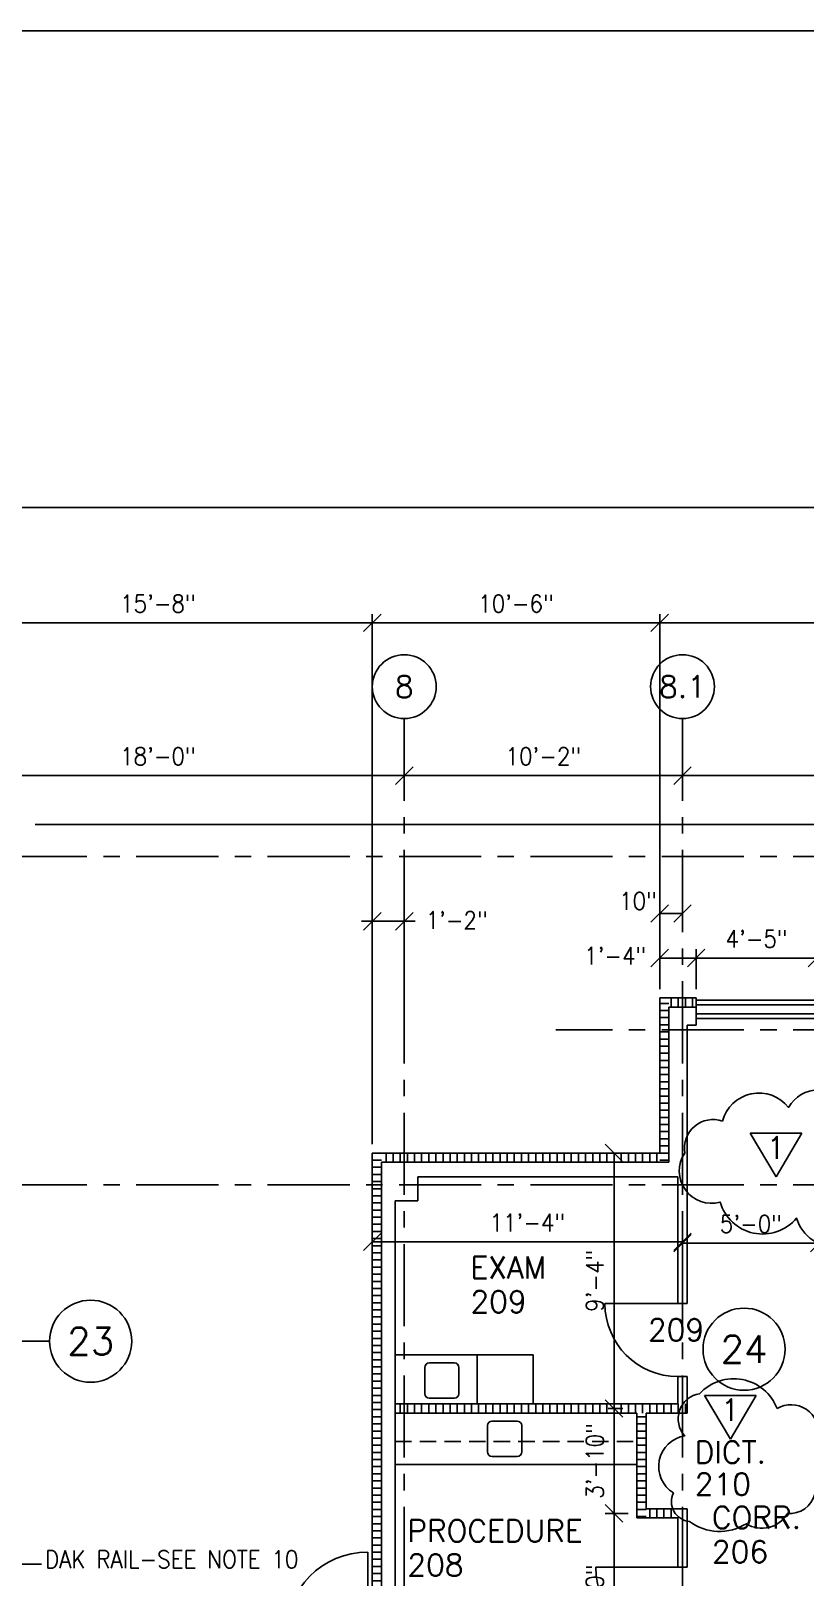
# Model space of a CAD drawing. Header units: inches. Extents: x 0 to 3828, y 0 to 2820.
# Drawn here: x 1839 to 2179, y 2142 to 2820 of the extents above; entities that cross this region are included whole.
import ezdxf
from ezdxf.enums import TextEntityAlignment as Align

# ---------------------------------------------------------------- set-up
doc = ezdxf.new("R2010")
doc.units = ezdxf.units.IN
doc.header["$LTSCALE"] = 28.8
doc.header["$MEASUREMENT"] = 0
doc.linetypes.add('CENTER', pattern=[2, 1.25, -0.25, 0.25, -0.25])
doc.linetypes.add('HIDDEN', pattern=[0.375, 0.25, -0.125])
for name, color, linetype in [('A-ANNO-DIMS', 1, 'Continuous'), ('A-ANNO-TEXT', 7, 'Continuous'), ('A-ANNO-TTLB', 6, 'Continuous'), ('A-DOOR', 6, 'Continuous'), ('A-FLOR-FURN', 74, 'Continuous'), ('A-GLAZ', 5, 'Continuous'), ('A-GRID', 1, 'CENTER'), ('A-WALL', 4, 'Continuous'), ('A-WALL-PATT', 9, 'Continuous')]:
    doc.layers.add(name, color=color, linetype=linetype)
doc.styles.add('RS', font='romans.shx', dxfattribs={"width": 0.9})
doc.dimstyles.new('RS', dxfattribs={"dimtxt": 0.18, "dimasz": 0.18, "dimexe": 0.18, "dimexo": 0.0625, "dimgap": 0.09, "dimtad": 0, "dimtih": 1, "dimtoh": 1, "dimdec": 4, "dimzin": 0, "dimdsep": 46, "dimtxsty": 'RS', "dimcen": 0.09, "dimclrt": 7, "dimadec": 0, "dimazin": 0, "dimtfac": 1, "dimtdec": 4, "dimtofl": 0, "dimtmove": 0, "dimatfit": 3, "dimfxl": 0, "dimtolj": 1, "dimtzin": 0, "dimarcsym": 0})
doc.dimstyles.get("Standard").update_dxf_attribs({"dimtxt": 0.18, "dimasz": 0.18, "dimexe": 0.18, "dimexo": 0.0625, "dimgap": 0.09, "dimtad": 0, "dimtih": 1, "dimtoh": 1, "dimdec": 4, "dimzin": 0, "dimdsep": 46, "dimtxsty": 'Standard', "dimcen": 0.09, "dimadec": 0, "dimazin": 0, "dimtfac": 1, "dimtdec": 4, "dimtofl": 0, "dimtmove": 0, "dimatfit": 3, "dimfxl": 0, "dimtolj": 1, "dimtzin": 0, "dimarcsym": 0})
pattern_1 = [(0, (-655, -97), (1e-15, 3.125), [])]
pattern_2 = [(90, (-655, -97), (-3.125, 7e-16), [])]

# ---------------------------------------------------------------- blocks, each defined once
blk = doc.blocks.new('C012')
blk.add_line((0, 0), (-36, 0))
blk.add_arc((0, 0), 36, 180, 270)
blk = doc.blocks.new('C001')
blk.add_circle((0, 0), 14)
blk = doc.blocks.new('C002')
blk.add_circle((0, 0), 18)
blk = doc.blocks.new('C009')
for p, q in [((0, 0), (11.33, 19.24)), ((22.66, 0), (11.33, 19.24)), ((0, 0), (22.66, 0))]:
    blk.add_line(p, q)
blk = doc.blocks.new('_OBLIQUE')
at = {"color": 0, "linetype": 'ByBlock', "lineweight": -2}
blk.add_line((-0.5, -0.5), (0.5, 0.5), dxfattribs=at)
blk = doc.blocks.new('*D17')
at = {"layer": 'A-ANNO-DIMS', "color": 0}
for p, q in [((1841.18, 2472), (2758.84, 2472)), ((2755, 2458), (2755, 2472))]:
    blk.add_line(p, q, dxfattribs=at)
at = {"layer": 'Defpoints', "color": 0}
for p in [(1837.34, 2472), (2755, 2472), (2755, 2458)]:
    blk.add_point(p, dxfattribs=at)
at = {"layer": 'A-ANNO-DIMS', "color": 0, "xscale": 7.68, "yscale": 7.68, "zscale": 7.68}
for p, rotation in [((2755, 2472), 90), ((2755, 2458), 270)]:
    blk.add_blockref('_OBLIQUE', p, dxfattribs=dict(at, rotation=rotation))
at = {"layer": 'A-ANNO-DIMS', "color": 7, "insert": (2746, 2488.5), "char_height": 7.68, "attachment_point": 5, "rotation": 90, "style": 'RS'}
blk.add_mtext('\\A1;1\'-2"', dxfattribs=at)
blk = doc.blocks.new('*D222')
at = {"layer": 'A-ANNO-DIMS', "color": 0}
blk.add_line((2003, 2493.5), (2125, 2493.5), dxfattribs=at)
at = {"layer": 'Defpoints', "color": 0}
for p in [(2003, 2493.5), (2125, 2493.5), (2125, 2493.5)]:
    blk.add_point(p, dxfattribs=at)
at = {"layer": 'A-ANNO-DIMS', "color": 0, "xscale": 7.68, "yscale": 7.68, "zscale": 7.68, "rotation": 180}
blk.add_blockref('_OBLIQUE', (2003, 2493.5), dxfattribs=at)
at = {"layer": 'A-ANNO-DIMS', "color": 0, "xscale": 7.68, "yscale": 7.68, "zscale": 7.68}
blk.add_blockref('_OBLIQUE', (2125, 2493.5), dxfattribs=at)
at = {"layer": 'A-ANNO-DIMS', "color": 7, "insert": (2064, 2501.91), "char_height": 7.68, "attachment_point": 5, "style": 'RS'}
blk.add_mtext('\\A1;10\'-2"', dxfattribs=at)
blk = doc.blocks.new('*D223')
at = {"layer": 'A-ANNO-DIMS', "color": 0}
blk.add_line((2125, 2493.5), (2311, 2493.5), dxfattribs=at)
at = {"layer": 'Defpoints', "color": 0}
for p in [(2125, 2493.5), (2311, 2493.5), (2311, 2493.5)]:
    blk.add_point(p, dxfattribs=at)
at = {"layer": 'A-ANNO-DIMS', "color": 0, "xscale": 7.68, "yscale": 7.68, "zscale": 7.68, "rotation": 180}
blk.add_blockref('_OBLIQUE', (2125, 2493.5), dxfattribs=at)
at = {"layer": 'A-ANNO-DIMS', "color": 0, "xscale": 7.68, "yscale": 7.68, "zscale": 7.68}
blk.add_blockref('_OBLIQUE', (2311, 2493.5), dxfattribs=at)
at = {"layer": 'A-ANNO-DIMS', "color": 7, "insert": (2218, 2501.91), "char_height": 7.68, "attachment_point": 5, "style": 'RS'}
blk.add_mtext('\\A1;15\'-6"', dxfattribs=at)
blk = doc.blocks.new('*D227')
at = {"layer": 'A-ANNO-DIMS', "color": 0}
for p, q in [((1989, 2331.84), (1989, 2564.34)), ((2115, 2399.84), (2115, 2564.34)), ((1989, 2560.5), (2115, 2560.5))]:
    blk.add_line(p, q, dxfattribs=at)
at = {"layer": 'Defpoints', "color": 0}
for p in [(2115, 2560.5), (2115, 2396), (1989, 2328)]:
    blk.add_point(p, dxfattribs=at)
at = {"layer": 'A-ANNO-DIMS', "color": 0, "xscale": 7.68, "yscale": 7.68, "zscale": 7.68, "rotation": 180}
blk.add_blockref('_OBLIQUE', (1989, 2560.5), dxfattribs=at)
at = {"layer": 'A-ANNO-DIMS', "color": 0, "xscale": 7.68, "yscale": 7.68, "zscale": 7.68}
blk.add_blockref('_OBLIQUE', (2115, 2560.5), dxfattribs=at)
at = {"layer": 'A-ANNO-DIMS', "color": 7, "insert": (2052, 2568.91), "char_height": 7.68, "attachment_point": 5, "style": 'RS'}
blk.add_mtext('\\A1;10\'-6"', dxfattribs=at)
blk = doc.blocks.new('*D228')
at = {"layer": 'A-ANNO-DIMS', "color": 0}
for p, q in [((2115, 2399.84), (2115, 2564.34)), ((2381, 2399.84), (2381, 2564.34)), ((2115, 2560.5), (2381, 2560.5))]:
    blk.add_line(p, q, dxfattribs=at)
at = {"layer": 'Defpoints', "color": 0}
for p in [(2381, 2560.5), (2115, 2396), (2381, 2396)]:
    blk.add_point(p, dxfattribs=at)
at = {"layer": 'A-ANNO-DIMS', "color": 0, "xscale": 7.68, "yscale": 7.68, "zscale": 7.68, "rotation": 180}
blk.add_blockref('_OBLIQUE', (2115, 2560.5), dxfattribs=at)
at = {"layer": 'A-ANNO-DIMS', "color": 0, "xscale": 7.68, "yscale": 7.68, "zscale": 7.68}
blk.add_blockref('_OBLIQUE', (2381, 2560.5), dxfattribs=at)
at = {"layer": 'A-ANNO-DIMS', "color": 7, "insert": (2248, 2568.91), "char_height": 7.68, "attachment_point": 5, "style": 'RS'}
blk.add_mtext('\\A1;22\'-2"', dxfattribs=at)
blk = doc.blocks.new('*D28')
at = {"layer": 'A-ANNO-DIMS', "color": 0}
for p, q in [((309, 2568.18), (309, 2614.84)), ((309, 2611), (2617, 2611)), ((2617, 2568.18), (2617, 2614.84))]:
    blk.add_line(p, q, dxfattribs=at)
at = {"layer": 'Defpoints', "color": 0}
for p in [(2617, 2611), (309, 2564.34), (2617, 2564.34)]:
    blk.add_point(p, dxfattribs=at)
at = {"layer": 'A-ANNO-DIMS', "color": 0, "xscale": 7.68, "yscale": 7.68, "zscale": 7.68, "rotation": 180}
blk.add_blockref('_OBLIQUE', (309, 2611), dxfattribs=at)
at = {"layer": 'A-ANNO-DIMS', "color": 0, "xscale": 7.68, "yscale": 7.68, "zscale": 7.68}
blk.add_blockref('_OBLIQUE', (2617, 2611), dxfattribs=at)
at = {"layer": 'A-ANNO-DIMS', "color": 7, "insert": (1463, 2619.41), "char_height": 7.68, "attachment_point": 5, "style": 'RS'}
blk.add_mtext('\\A1;192\'-4"', dxfattribs=at)
blk = doc.blocks.new('*D231')
at = {"layer": 'A-ANNO-DIMS', "color": 0}
for p, q in [((2115, 2414.84), (2115, 2417.34)), ((2115, 2413.5), (2131, 2413.5)), ((2131, 2399.84), (2131, 2417.34))]:
    blk.add_line(p, q, dxfattribs=at)
at = {"layer": 'Defpoints', "color": 0}
for p in [(2131, 2413.5), (2115, 2411), (2131, 2396)]:
    blk.add_point(p, dxfattribs=at)
at = {"layer": 'A-ANNO-DIMS', "color": 0, "xscale": 7.68, "yscale": 7.68, "zscale": 7.68, "rotation": 180}
blk.add_blockref('_OBLIQUE', (2115, 2413.5), dxfattribs=at)
at = {"layer": 'A-ANNO-DIMS', "color": 0, "xscale": 7.68, "yscale": 7.68, "zscale": 7.68}
blk.add_blockref('_OBLIQUE', (2131, 2413.5), dxfattribs=at)
at = {"layer": 'A-ANNO-DIMS', "color": 7, "insert": (2095.5, 2414.5), "char_height": 7.68, "attachment_point": 5, "style": 'RS'}
blk.add_mtext('\\A1;1\'-4"', dxfattribs=at)
blk = doc.blocks.new('*D232')
at = {"layer": 'A-ANNO-DIMS', "color": 0}
for p, q in [((2131, 2399.84), (2131, 2417.34)), ((2131, 2413.5), (2184, 2413.5)), ((2184, 2399.84), (2184, 2417.34))]:
    blk.add_line(p, q, dxfattribs=at)
at = {"layer": 'Defpoints', "color": 0}
for p in [(2184, 2413.5), (2131, 2396), (2184, 2396)]:
    blk.add_point(p, dxfattribs=at)
at = {"layer": 'A-ANNO-DIMS', "color": 0, "xscale": 7.68, "yscale": 7.68, "zscale": 7.68, "rotation": 180}
blk.add_blockref('_OBLIQUE', (2131, 2413.5), dxfattribs=at)
at = {"layer": 'A-ANNO-DIMS', "color": 0, "xscale": 7.68, "yscale": 7.68, "zscale": 7.68}
blk.add_blockref('_OBLIQUE', (2184, 2413.5), dxfattribs=at)
at = {"layer": 'A-ANNO-DIMS', "color": 7, "insert": (2157.5, 2421.91), "char_height": 7.68, "attachment_point": 5, "style": 'RS'}
blk.add_mtext('\\A1;4\'-5"', dxfattribs=at)
blk = doc.blocks.new('*D236')
at = {"layer": 'A-ANNO-DIMS', "color": 0}
blk.add_line((2115, 2433), (2125, 2433), dxfattribs=at)
at = {"layer": 'Defpoints', "color": 0}
for p in [(2115, 2433), (2125, 2433), (2125, 2433)]:
    blk.add_point(p, dxfattribs=at)
at = {"layer": 'A-ANNO-DIMS', "color": 0, "xscale": 7.68, "yscale": 7.68, "zscale": 7.68, "rotation": 180}
blk.add_blockref('_OBLIQUE', (2115, 2433), dxfattribs=at)
at = {"layer": 'A-ANNO-DIMS', "color": 0, "xscale": 7.68, "yscale": 7.68, "zscale": 7.68}
blk.add_blockref('_OBLIQUE', (2125, 2433), dxfattribs=at)
at = {"layer": 'A-ANNO-DIMS', "color": 7, "insert": (2105.5, 2438.5), "char_height": 7.68, "attachment_point": 5, "style": 'RS'}
blk.add_mtext('\\A1;10"', dxfattribs=at)
blk = doc.blocks.new('*D272')
at = {"layer": 'A-ANNO-DIMS', "color": 0}
for p, q in [((2093.66, 2328), (2091.16, 2328)), ((2095, 2328), (2095, 2216)), ((2092.34, 2216), (2098.84, 2216))]:
    blk.add_line(p, q, dxfattribs=at)
at = {"layer": 'Defpoints', "color": 0}
for p in [(2097.5, 2328), (2088.5, 2216), (2095, 2216)]:
    blk.add_point(p, dxfattribs=at)
at = {"layer": 'A-ANNO-DIMS', "color": 0, "xscale": 7.68, "yscale": 7.68, "zscale": 7.68}
for p, rotation in [((2095, 2328), 90), ((2095, 2216), 270)]:
    blk.add_blockref('_OBLIQUE', p, dxfattribs=dict(at, rotation=rotation))
at = {"layer": 'A-ANNO-DIMS', "color": 7, "insert": (2086.59, 2272), "char_height": 7.68, "attachment_point": 5, "rotation": 90, "style": 'RS'}
blk.add_mtext('\\A1;9\'-4"', dxfattribs=at)
blk = doc.blocks.new('*D53')
at = {"layer": 'A-ANNO-DIMS', "color": 0}
for p, q in [((2092.34, 2216), (2098.84, 2216)), ((2095, 2216), (2095, 2170)), ((2101.16, 2170), (2091.16, 2170))]:
    blk.add_line(p, q, dxfattribs=at)
at = {"layer": 'Defpoints', "color": 0}
for p in [(2088.5, 2216), (2095, 2170), (2105, 2170)]:
    blk.add_point(p, dxfattribs=at)
at = {"layer": 'A-ANNO-DIMS', "color": 0, "xscale": 7.68, "yscale": 7.68, "zscale": 7.68}
for p, rotation in [((2095, 2216), 90), ((2095, 2170), 270)]:
    blk.add_blockref('_OBLIQUE', p, dxfattribs=dict(at, rotation=rotation))
at = {"layer": 'A-ANNO-DIMS', "color": 7, "insert": (2086.59, 2193), "char_height": 7.68, "attachment_point": 5, "rotation": 90, "style": 'RS'}
blk.add_mtext('\\A1;3\'-10"', dxfattribs=at)
blk = doc.blocks.new('*D54')
at = {"layer": 'A-ANNO-DIMS', "color": 0}
for p, q in [((2101.16, 2170), (2091.16, 2170)), ((2095, 2170), (2095, 2098)), ((2101.66, 2098), (2091.16, 2098))]:
    blk.add_line(p, q, dxfattribs=at)
at = {"layer": 'Defpoints', "color": 0}
for p in [(2105, 2170), (2095, 2098), (2105.5, 2098)]:
    blk.add_point(p, dxfattribs=at)
at = {"layer": 'A-ANNO-DIMS', "color": 0, "xscale": 7.68, "yscale": 7.68, "zscale": 7.68}
for p, rotation in [((2095, 2170), 90), ((2095, 2098), 270)]:
    blk.add_blockref('_OBLIQUE', p, dxfattribs=dict(at, rotation=rotation))
at = {"layer": 'A-ANNO-DIMS', "color": 7, "insert": (2086.59, 2134), "char_height": 7.68, "attachment_point": 5, "rotation": 90, "style": 'RS'}
blk.add_mtext('\\A1;6\'-0"', dxfattribs=at)
blk = doc.blocks.new('*D302')
at = {"layer": 'A-ANNO-DIMS', "color": 0}
for p, q in [((1989, 2289.43), (1989, 2292.93)), ((2125, 2289.43), (2125, 2292.93)), ((1989, 2289.09), (2125, 2289.09))]:
    blk.add_line(p, q, dxfattribs=at)
at = {"layer": 'Defpoints', "color": 0}
for p in [(1989, 2285.59), (2125, 2289.09), (2125, 2285.59)]:
    blk.add_point(p, dxfattribs=at)
at = {"layer": 'A-ANNO-DIMS', "color": 0, "xscale": 7.68, "yscale": 7.68, "zscale": 7.68, "rotation": 180}
blk.add_blockref('_OBLIQUE', (1989, 2289.09), dxfattribs=at)
at = {"layer": 'A-ANNO-DIMS', "color": 0, "xscale": 7.68, "yscale": 7.68, "zscale": 7.68}
blk.add_blockref('_OBLIQUE', (2125, 2289.09), dxfattribs=at)
at = {"layer": 'A-ANNO-DIMS', "color": 7, "insert": (2057, 2297.5), "char_height": 7.68, "attachment_point": 5, "style": 'RS'}
blk.add_mtext('\\A1;11\'-4"', dxfattribs=at)
blk = doc.blocks.new('*D303')
at = {"layer": 'A-ANNO-DIMS', "color": 0}
for p, q in [((2125, 2299.16), (2125, 2284.66)), ((2185, 2299.16), (2185, 2284.66)), ((2125, 2288.5), (2185, 2288.5))]:
    blk.add_line(p, q, dxfattribs=at)
at = {"layer": 'Defpoints', "color": 0}
for p in [(2125, 2303), (2185, 2303), (2185, 2288.5)]:
    blk.add_point(p, dxfattribs=at)
at = {"layer": 'A-ANNO-DIMS', "color": 0, "xscale": 7.68, "yscale": 7.68, "zscale": 7.68, "rotation": 180}
blk.add_blockref('_OBLIQUE', (2125, 2288.5), dxfattribs=at)
at = {"layer": 'A-ANNO-DIMS', "color": 0, "xscale": 7.68, "yscale": 7.68, "zscale": 7.68}
blk.add_blockref('_OBLIQUE', (2185, 2288.5), dxfattribs=at)
at = {"layer": 'A-ANNO-DIMS', "color": 7, "insert": (2155, 2296.91), "char_height": 7.68, "attachment_point": 5, "style": 'RS'}
blk.add_mtext('\\A1;5\'-0"', dxfattribs=at)
blk = doc.blocks.new('*D151')
at = {"layer": 'A-ANNO-DIMS', "color": 0}
for p, q in [((1801, 2514.68), (1801, 2564.34)), ((1801, 2560.5), (1989, 2560.5))]:
    blk.add_line(p, q, dxfattribs=at)
at = {"layer": 'Defpoints', "color": 0}
for p in [(1989, 2560.5), (1989, 2560.5), (1801, 2510.84)]:
    blk.add_point(p, dxfattribs=at)
at = {"layer": 'A-ANNO-DIMS', "color": 0, "xscale": 7.68, "yscale": 7.68, "zscale": 7.68, "rotation": 180}
blk.add_blockref('_OBLIQUE', (1801, 2560.5), dxfattribs=at)
at = {"layer": 'A-ANNO-DIMS', "color": 0, "xscale": 7.68, "yscale": 7.68, "zscale": 7.68}
blk.add_blockref('_OBLIQUE', (1989, 2560.5), dxfattribs=at)
at = {"layer": 'A-ANNO-DIMS', "color": 7, "insert": (1895, 2568.91), "char_height": 7.68, "attachment_point": 5, "style": 'RS'}
blk.add_mtext('\\A1;15\'-8"', dxfattribs=at)
blk = doc.blocks.new('*D152')
at = {"layer": 'A-ANNO-DIMS', "color": 0}
for p, q in [((1783.16, 2489.66), (1790.84, 2497.34)), ((1787, 2488.34), (1787, 2497.34)), ((1999.16, 2489.66), (2006.84, 2497.34)), ((2003, 2488.34), (2003, 2497.34)), ((1782.2, 2493.5), (2007.8, 2493.5))]:
    blk.add_line(p, q, dxfattribs=at)
at = {"layer": 'Defpoints', "color": 0}
for p in [(2003, 2493.5), (1787, 2484.5), (2003, 2484.5)]:
    blk.add_point(p, dxfattribs=at)
at = {"layer": 'A-ANNO-DIMS', "color": 7, "insert": (1895, 2501.91), "char_height": 7.68, "attachment_point": 5, "style": 'RS'}
blk.add_mtext('\\A1;18\'-0"', dxfattribs=at)
blk = doc.blocks.new('*D155')
at = {"layer": 'A-ANNO-DIMS', "color": 0}
for p, q in [((2007.8, 2429.6), (1984.2, 2429.6)), ((1985.16, 2425.76), (1992.84, 2433.44)), ((1989, 2415.44), (1989, 2433.44)), ((1999.16, 2425.76), (2006.84, 2433.44)), ((2003, 2398.44), (2003, 2433.44))]:
    blk.add_line(p, q, dxfattribs=at)
at = {"layer": 'Defpoints', "color": 0}
for p in [(1989, 2429.6), (1989, 2411.6), (2003, 2394.6)]:
    blk.add_point(p, dxfattribs=at)
at = {"layer": 'A-ANNO-DIMS', "color": 7, "insert": (2026, 2430.1), "char_height": 7.68, "attachment_point": 5, "style": 'RS'}
blk.add_mtext('\\A1;1\'-2"', dxfattribs=at)

msp = doc.modelspace()

# ---------------------------------------------------------------- hatches: boundary and pattern name
at = {"layer": 'A-WALL-PATT'}
h = msp.add_hatch(dxfattribs=at)
h.set_pattern_fill('ANSI31', color=256, scale=25, angle=315, style=0)
h.set_pattern_definition(pattern_1)
h.paths.add_polyline_path([(2119, 2396), (2115, 2396), (2115, 2324), (2119, 2324)])
h = msp.add_hatch(dxfattribs=at)
h.set_pattern_fill('ANSI31', color=256, scale=25, angle=45, style=0)
h.set_pattern_definition(pattern_2)
h.paths.add_polyline_path([(2131, 2396), (2119, 2396), (2119, 2392), (2131, 2392)])
h = msp.add_hatch(dxfattribs=at)
h.set_pattern_fill('ANSI31', color=256, scale=25, angle=315, style=0)
h.set_pattern_definition(pattern_1)
h.paths.add_polyline_path([(1993, 2328), (1989, 2328), (1989, 2117), (1993, 2117)])
h = msp.add_hatch(dxfattribs=at)
h.set_pattern_fill('ANSI31', color=256, scale=25, angle=45, style=0)
h.set_pattern_definition(pattern_2)
h.paths.add_polyline_path([(2115, 2328), (1993, 2328), (1993, 2324), (2115, 2324)])
h = msp.add_hatch(dxfattribs=at)
h.set_pattern_fill('ANSI31', color=256, scale=25, angle=45, style=0)
h.set_pattern_definition(pattern_2)
h.paths.add_polyline_path([(2127, 2218), (1999, 2218), (1999, 2214), (2105, 2214), (2127, 2214)])
h = msp.add_hatch(dxfattribs=at)
h.set_pattern_fill('ANSI31', color=256, scale=25, angle=315, style=0)
h.set_pattern_definition(pattern_1)
h.paths.add_polyline_path([(2109, 2214), (2105, 2214), (2105, 2168), (2109, 2168)])
h = msp.add_hatch(dxfattribs=at)
h.set_pattern_fill('ANSI31', color=256, scale=25, angle=45, style=0)
h.set_pattern_definition(pattern_2)
h.paths.add_polyline_path([(2123, 2172), (2109, 2172), (2109, 2168), (2123, 2168)])

# ---------------------------------------------------------------- linework, layer by layer
at = {"layer": 'A-ANNO-TEXT'}
for p, q in [((1847.5, 2245.5), (1817.66667, 2245.5)), ((1823.24739, 2147.74301), (1843.96074, 2147.74301))]:
    msp.add_line(p, q, dxfattribs=at)
for points in [[(2142.5, 2342, -0.619619328), (2171.5, 2348, -0.569553724), (2198, 2348.5, -0.716704246), (2212, 2334.5, -0.970975618), (2209.5, 2303, -0.830258398), (2175, 2299.5, -0.602450367), (2141.5, 2306.5, -0.69799046), (2126, 2328, -0.569872579), (2142.5, 2342, -4.503081294)], [(2166.5, 2216, -0.628501377), (2184.5, 2204, -0.531265516), (2183, 2178.5, -0.368993029), (2171, 2170, -0.432634112), (2153, 2165.5, -0.311294387), (2128, 2166.5, -0.520855875), (2121, 2179, -0.693216806), (2126, 2204, -0.595969894), (2132.5, 2222.5, -0.555343428), (2166.5, 2216, -2.293696549)]]:
    msp.add_lwpolyline(points, format="xyb", dxfattribs=at)
at = {"layer": 'A-ANNO-TTLB'}
msp.add_lwpolyline([(3828, 2820), (0, 2820), (0, 0), (3828, 0)], close=True, dxfattribs=at)
at = {"layer": 'A-FLOR-FURN'}
for p, q in [((1999, 2239.5), (2059.5, 2239.5)), ((2035, 2218), (2035, 2239.5)), ((2059.5, 2218), (2059.5, 2239.5)), ((1999, 2191.5), (2105, 2191.5))]:
    msp.add_line(p, q, dxfattribs=at)
at = {"layer": 'A-FLOR-FURN', "linetype": 'HIDDEN'}
msp.add_line((1999, 2201.5), (2105, 2201.5), dxfattribs=at)
at = {"layer": 'A-FLOR-FURN'}
for points in [[(2012, 2234), (2012, 2222.5, 0.414213562), (2014, 2220.5), (2025, 2220.5, 0.414213562), (2027, 2222.5), (2027, 2234, 0.414213562), (2025, 2236), (2014, 2236, 0.414213562)], [(2039.5, 2208.5), (2039.5, 2197, 0.414213562), (2041.5, 2195), (2052.5, 2195, 0.414213562), (2054.5, 2197), (2054.5, 2208.5, 0.414213562), (2052.5, 2210.5), (2041.5, 2210.5, 0.414213562)]]:
    msp.add_lwpolyline(points, format="xyb", close=True, dxfattribs=at)
at = {"layer": 'A-GLAZ'}
for p, q in [((2131, 2395), (2184, 2395)), ((2131, 2393), (2184, 2393)), ((2131, 2389), (2184, 2389)), ((2131, 2387), (2184, 2387))]:
    msp.add_line(p, q, dxfattribs=at)
at = {"layer": 'A-GRID'}
for p, q in [((2003, 2518.5), (2003, 1325.5)), ((2125, 2518.5), (2125, 1365.58064)), ((2785.5, 2458), (135.5, 2458)), ((2785.5, 2382), (2069.5, 2382)), ((2785.5, 2314), (135.5, 2314))]:
    msp.add_line(p, q, dxfattribs=at)
at = {"layer": 'A-WALL'}
for p, q in [((2115, 2396), (2115, 2328)), ((2115, 2396), (2131, 2396)), ((2131, 2396), (2131, 2384)), ((2119, 2392), (2119, 2324)), ((2119, 2392), (2131, 2392)), ((2127, 2262), (2127, 2384)), ((2127, 2384), (2131, 2384)), ((1989, 2328), (2115, 2328)), ((1989, 2111), (1989, 2328)), ((1993, 2324), (2119, 2324)), ((1993, 2117), (1993, 2324)), ((2009, 2317.5), (2123, 2317.5)), ((2009, 2307), (2009, 2317.5)), ((2123, 2262), (2123, 2317.5)), ((1999, 2117), (1999, 2307)), ((1999, 2307), (2009, 2307)), ((2123, 2262), (2127, 2262)), ((2123, 2218), (2123, 2230)), ((2123, 2230), (2127, 2230)), ((2127, 2214), (2127, 2230)), ((1999, 2218), (2123, 2218)), ((1999, 2214), (2105, 2214)), ((2105, 2168), (2105, 2214)), ((2109, 2172), (2109, 2214)), ((2109, 2214), (2127, 2214)), ((2109, 2172), (2127, 2172)), ((2127, 2146.5), (2127, 2172)), ((2105, 2168), (2123, 2168)), ((2123, 2146.5), (2123, 2168)), ((2123, 2146.5), (2127, 2146.5))]:
    msp.add_line(p, q, dxfattribs=at)

# ---------------------------------------------------------------- block references
at = {"layer": 'A-ANNO-TEXT'}
for name, p in [('C001', (2003, 2532.5)), ('C001', (2125, 2532.5)), ('C002', (1865.5, 2245.5)), ('C002', (2152, 2242))]:
    msp.add_blockref(name, p, dxfattribs=at)
at = {"layer": 'A-ANNO-TEXT', "rotation": 180}
for p in [(2177.32937, 2336.74257), (2157.32937, 2221.74257)]:
    msp.add_blockref('C009', p, dxfattribs=at)
at = {"layer": 'A-DOOR', "xscale": 0.8888888888888888, "yscale": 0.8888888888888888, "zscale": 0.8888888888888888}
msp.add_blockref('C012', (2123, 2262), dxfattribs=at)
at = {"layer": 'A-DOOR', "rotation": 270}
msp.add_blockref('C012', (1987, 2117), dxfattribs=at)
at = {"layer": 'A-DOOR'}
msp.add_blockref('C012', (2123, 2146.5), dxfattribs=at)

# ---------------------------------------------------------------- texts
at = {"layer": 'A-ANNO-TEXT', "style": 'RS'}
for s, height, p in [('8', 9.6, (2003, 2532.5)), ('8.1', 9.6, (2125, 2532.5)), ('1', 9.6, (2166, 2330.32838)), ('23', 12, (1865.5, 2245.5)), ('24', 12, (2152, 2242)), ('1', 9.6, (2146, 2215.32838))]:
    msp.add_text(s, height=height, dxfattribs=at).set_placement(p, align=Align.MIDDLE)
for s, p in [('EXAM', (2032, 2273)), ('209', (2032, 2258)), ('209', (2109.83695, 2245.68522)), ('DICT.', (2130.34881, 2192.04249)), ('210', (2130.34881, 2178.04249)), ('CORR.', (2137.88661, 2163.39216)), ('PROCEDURE', (2004.34431, 2157.57062)), ('206', (2137.88661, 2148.39216)), ('208', (2004.34431, 2142.57062))]:
    msp.add_text(s, height=9.6, dxfattribs=at).set_placement(p)
at = {"layer": 'A-ANNO-TEXT', "style": 'RS', "width": 0.9}
msp.add_text('DAK RAIL-SEE NOTE 10', height=7.68, dxfattribs=at).set_placement((1845.5, 2146))

# ---------------------------------------------------------------- dimensions: what is measured, and where the dimension line sits
at = {"layer": 'A-ANNO-DIMS'}
for base, p1, p2, dimstyle, override, picture, middle in [((2617, 2611), (309, 2564.34), (2617, 2564.34), 'Standard', {"dimscale": 96, "dimtxt": 0.08, "dimasz": 0.08, "dimexe": 0.04, "dimexo": 0.04, "dimgap": 0.04, "dimtad": 1, "dimtih": 0, "dimtoh": 0, "dimzin": 3, "dimlunit": 4, "dimtxsty": 'RS', "dimblk": 'OBLIQUE', "dimclrt": 7, "dimtofl": 1, "dimtmove": 2}, '*D28', (1463, 2619.41143)), ((1989, 2560.5), (1801, 2510.84), (1989, 2560.5), 'Standard', {"dimscale": 96, "dimtxt": 0.08, "dimasz": 0.08, "dimexe": 0.04, "dimexo": 0.04, "dimgap": 0.04, "dimtad": 1, "dimtih": 0, "dimtoh": 0, "dimzin": 3, "dimlunit": 4, "dimtxsty": 'RS', "dimblk": 'OBLIQUE', "dimclrt": 7, "dimtofl": 1, "dimtmove": 2}, '*D151', (1895, 2568.91143)), ((2115, 2560.5), (1989, 2328), (2115, 2396), 'Standard', {"dimscale": 96, "dimtxt": 0.08, "dimasz": 0.08, "dimexe": 0.04, "dimexo": 0.04, "dimgap": 0.04, "dimtad": 1, "dimtih": 0, "dimtoh": 0, "dimzin": 3, "dimlunit": 4, "dimtxsty": 'RS', "dimblk": 'OBLIQUE', "dimclrt": 7, "dimtofl": 1, "dimtmove": 2}, '*D227', (2052, 2568.91143)), ((2381, 2560.5), (2115, 2396), (2381, 2396), 'Standard', {"dimscale": 96, "dimtxt": 0.08, "dimasz": 0.08, "dimexe": 0.04, "dimexo": 0.04, "dimgap": 0.04, "dimtad": 1, "dimtih": 0, "dimtoh": 0, "dimzin": 3, "dimlunit": 4, "dimtxsty": 'RS', "dimblk": 'OBLIQUE', "dimclrt": 7, "dimtofl": 1, "dimtmove": 2}, '*D228', (2248, 2568.91143)), ((2003, 2493.5), (1787, 2484.5), (2003, 2484.5), 'RS', {"dimscale": 96, "dimtxt": 0.08, "dimasz": 0.08, "dimexe": 0.04, "dimexo": 0.04, "dimgap": 0.04, "dimtad": 1, "dimtih": 0, "dimtoh": 0, "dimzin": 7, "dimlunit": 4, "dimtsz": 0.04, "dimdle": 0.05, "dimtmove": 2}, '*D152', (1895, 2501.91143)), ((2125, 2493.5), (2003, 2493.5), (2125, 2493.5), 'Standard', {"dimscale": 96, "dimtxt": 0.08, "dimasz": 0.08, "dimexe": 0.04, "dimexo": 0.04, "dimgap": 0.04, "dimtad": 1, "dimtih": 0, "dimtoh": 0, "dimzin": 3, "dimlunit": 4, "dimtxsty": 'RS', "dimblk": 'OBLIQUE', "dimclrt": 7, "dimtofl": 1, "dimtmove": 2}, '*D222', (2064, 2501.91143)), ((2311, 2493.5), (2125, 2493.5), (2311, 2493.5), 'Standard', {"dimscale": 96, "dimtxt": 0.08, "dimasz": 0.08, "dimexe": 0.04, "dimexo": 0.04, "dimgap": 0.04, "dimtad": 1, "dimtih": 0, "dimtoh": 0, "dimzin": 3, "dimlunit": 4, "dimtxsty": 'RS', "dimblk": 'OBLIQUE', "dimclrt": 7, "dimtofl": 1, "dimtmove": 2}, '*D223', (2218, 2501.91143)), ((2184, 2413.5), (2131, 2396), (2184, 2396), 'Standard', {"dimscale": 96, "dimtxt": 0.08, "dimasz": 0.08, "dimexe": 0.04, "dimexo": 0.04, "dimgap": 0.04, "dimtad": 1, "dimtih": 0, "dimtoh": 0, "dimzin": 3, "dimlunit": 4, "dimtxsty": 'RS', "dimblk": 'OBLIQUE', "dimclrt": 7, "dimtofl": 1, "dimtmove": 2}, '*D232', (2157.5, 2421.91143)), ((2125, 2289.08636), (1989, 2285.58636), (2125, 2285.58636), 'Standard', {"dimscale": 96, "dimtxt": 0.08, "dimasz": 0.08, "dimexe": 0.04, "dimexo": 0.04, "dimgap": 0.04, "dimtad": 1, "dimtih": 0, "dimtoh": 0, "dimzin": 3, "dimlunit": 4, "dimtxsty": 'RS', "dimblk": 'OBLIQUE', "dimclrt": 7, "dimtofl": 1, "dimtmove": 2}, '*D302', (2057, 2297.49779)), ((2185, 2288.5), (2125, 2303), (2185, 2303), 'Standard', {"dimscale": 96, "dimtxt": 0.08, "dimasz": 0.08, "dimexe": 0.04, "dimexo": 0.04, "dimgap": 0.04, "dimtad": 1, "dimtih": 0, "dimtoh": 0, "dimzin": 3, "dimlunit": 4, "dimtxsty": 'RS', "dimblk": 'OBLIQUE', "dimclrt": 7, "dimtofl": 1, "dimtmove": 2}, '*D303', (2155, 2296.91143))]:
    dim = msp.add_linear_dim(base=base, p1=p1, p2=p2, dimstyle=dimstyle, override=override, dxfattribs=at)
    dim.commit()
    dim.dimension.update_dxf_attribs({"geometry": picture, "text_midpoint": middle})
dim = msp.add_linear_dim(base=(2755, 2472), p1=(2755, 2458), p2=(1837.34, 2472), angle=90, dimstyle='Standard', override={"dimscale": 96, "dimtxt": 0.08, "dimasz": 0.08, "dimexe": 0.04, "dimexo": 0.04, "dimgap": 0.04, "dimtad": 1, "dimtih": 0, "dimtoh": 0, "dimzin": 3, "dimlunit": 4, "dimtxsty": 'RS', "dimblk": 'OBLIQUE', "dimclrt": 7, "dimtofl": 1, "dimtmove": 2}, dxfattribs=at)
dim.commit()
dim.dimension.update_dxf_attribs({"geometry": '*D17', "text_midpoint": (2746, 2488.5), "dimtype": 160})
for base, p1, p2, dimstyle, override, picture, middle in [((2125, 2433), (2115, 2433), (2125, 2433), 'Standard', {"dimscale": 96, "dimtxt": 0.08, "dimasz": 0.08, "dimexe": 0.04, "dimexo": 0.04, "dimgap": 0.04, "dimtad": 1, "dimtih": 0, "dimtoh": 0, "dimzin": 3, "dimlunit": 4, "dimtxsty": 'RS', "dimblk": 'OBLIQUE', "dimclrt": 7, "dimtofl": 1, "dimtmove": 2}, '*D236', (2105.5, 2438.5)), ((1989, 2429.60373), (2003, 2394.60373), (1989, 2411.60373), 'RS', {"dimscale": 96, "dimtxt": 0.08, "dimasz": 0.08, "dimexe": 0.04, "dimexo": 0.04, "dimgap": 0.04, "dimtad": 1, "dimtih": 0, "dimtoh": 0, "dimzin": 7, "dimlunit": 4, "dimtsz": 0.04, "dimdle": 0.05, "dimtmove": 2}, '*D155', (2026, 2430.10373)), ((2131, 2413.5), (2115, 2411), (2131, 2396), 'Standard', {"dimscale": 96, "dimtxt": 0.08, "dimasz": 0.08, "dimexe": 0.04, "dimexo": 0.04, "dimgap": 0.04, "dimtad": 1, "dimtih": 0, "dimtoh": 0, "dimzin": 3, "dimlunit": 4, "dimtxsty": 'RS', "dimblk": 'OBLIQUE', "dimclrt": 7, "dimtofl": 1, "dimtmove": 2}, '*D231', (2095.5, 2414.5))]:
    dim = msp.add_linear_dim(base=base, p1=p1, p2=p2, dimstyle=dimstyle, override=override, dxfattribs=at)
    dim.commit()
    dim.dimension.update_dxf_attribs({"geometry": picture, "text_midpoint": middle, "dimtype": 160})
for base, p1, p2, picture, middle in [((2095, 2216), (2097.5, 2328), (2088.5, 2216), '*D272', (2086.58857, 2272)), ((2095, 2170), (2088.5, 2216), (2105, 2170), '*D53', (2086.58857, 2193)), ((2095, 2098), (2105, 2170), (2105.5, 2098), '*D54', (2086.58857, 2134))]:
    dim = msp.add_linear_dim(base=base, p1=p1, p2=p2, angle=90, dimstyle='Standard', override={"dimscale": 96, "dimtxt": 0.08, "dimasz": 0.08, "dimexe": 0.04, "dimexo": 0.04, "dimgap": 0.04, "dimtad": 1, "dimtih": 0, "dimtoh": 0, "dimzin": 3, "dimlunit": 4, "dimtxsty": 'RS', "dimblk": 'OBLIQUE', "dimclrt": 7, "dimtofl": 1, "dimtmove": 2}, dxfattribs=at)
    dim.commit()
    dim.dimension.update_dxf_attribs({"geometry": picture, "text_midpoint": middle})

doc.saveas('drawing.dxf')
